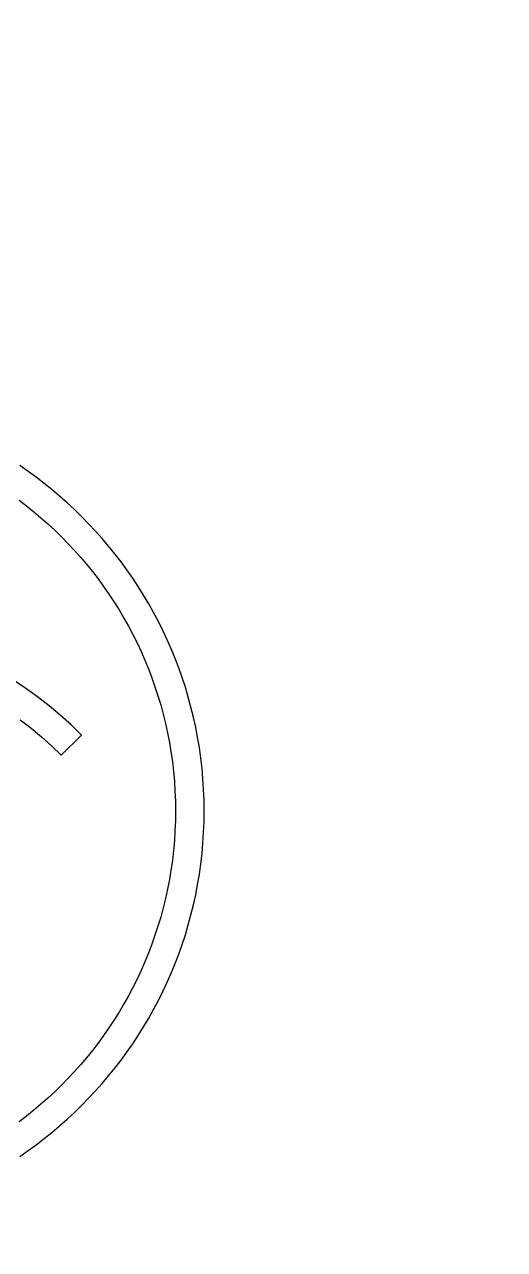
# Model space of a CAD drawing. Header units: inches. Extents: x -10 to 196, y -2 to 124.
# Drawn here: x 27.199 to 28.42, y 109.512 to 112.628 of the extents above; entities that cross this region are included whole.
import ezdxf

# ---------------------------------------------------------------- set-up
doc = ezdxf.new("R2010")
doc.units = ezdxf.units.IN
doc.layers.add('ZANO_R', color=7, linetype='Continuous', lineweight=0)
doc.layers.add('ZANO_W', color=1, linetype='Continuous', lineweight=0)
doc.styles.get("Standard").update_dxf_attribs({"font": 'arial.ttf'})
doc.dimstyles.new('amerykanie', dxfattribs={"dimtxt": 50, "dimasz": 50, "dimexe": 0.5, "dimexo": 0.5, "dimgap": 1, "dimtad": 1, "dimdec": 0, "dimzin": 0, "dimlunit": 5, "dimtxsty": 'Standard', "dimcen": 0.09, "dimclrd": 1, "dimclre": 1, "dimclrt": 1, "dimazin": 0, "dimtfac": 1, "dimtdec": 0, "dimtmove": 0, "dimatfit": 3, "dimfxl": 1, "dimtzin": 0, "dimarcsym": 1})

# ---------------------------------------------------------------- blocks, each defined once
blk = doc.blocks.new('*D387')
at = {"layer": 'ZANO_W', "color": 1, "lineweight": -2}
blk.add_arc((159.9897, 95.288), 5.9376, 93.97094, 170.33898, dxfattribs=at)
at = {"layer": 'ZANO_W', "color": 1}
for points in [[(159.576, 101.0448), (159.581, 101.3781), (160.5784, 101.1964)], [(153.9702, 96.2985), (154.3023, 96.2704), (154.052, 95.288)]]:
    blk.add_solid(points, dxfattribs=at)
at = {"layer": 'ZANO_W', "color": 1, "insert": (155.1052, 100.6833), "char_height": 1.625, "attachment_point": 5, "rotation": 42.155}
blk.add_mtext("95%%d41'", dxfattribs=at)

msp = doc.modelspace()

# ---------------------------------------------------------------- linework, layer by layer
at = {"layer": 'ZANO_R'}
for p, q in [((27.2081, 111.49153), (27.18707, 111.50608)), ((27.22876, 111.4765), (27.2081, 111.49153)), ((27.24904, 111.46099), (27.22876, 111.4765)), ((27.26893, 111.44501), (27.24904, 111.46099)), ((27.28843, 111.42857), (27.26893, 111.44501)), ((27.1851, 111.41821), (27.20399, 111.40376)), ((27.20399, 111.40376), (27.22252, 111.38888)), ((27.30752, 111.41168), (27.28843, 111.42857)), ((27.3262, 111.39434), (27.30752, 111.41168)), ((27.22252, 111.38888), (27.24067, 111.37357)), ((27.24067, 111.37357), (27.25846, 111.35783)), ((27.34446, 111.37657), (27.3262, 111.39434)), ((27.36229, 111.35836), (27.34446, 111.37657)), ((27.25846, 111.35783), (27.27585, 111.34169)), ((27.27585, 111.34169), (27.29286, 111.32513)), ((27.37968, 111.33974), (27.36229, 111.35836)), ((27.39663, 111.32071), (27.37968, 111.33974)), ((27.29286, 111.32513), (27.30947, 111.30818)), ((27.30947, 111.30818), (27.32566, 111.29084)), ((27.41312, 111.30127), (27.39663, 111.32071)), ((27.32566, 111.29084), (27.34145, 111.27311)), ((27.42915, 111.28144), (27.41312, 111.30127)), ((27.44471, 111.26122), (27.42915, 111.28144)), ((27.34145, 111.27311), (27.35681, 111.25501)), ((27.35681, 111.25501), (27.37174, 111.23654)), ((27.45978, 111.24063), (27.44471, 111.26122)), ((27.37174, 111.23654), (27.38622, 111.21771)), ((27.38622, 111.21771), (27.40027, 111.19853)), ((27.47437, 111.21966), (27.45978, 111.24063)), ((27.48847, 111.19834), (27.47437, 111.21966)), ((27.40027, 111.19853), (27.41385, 111.179)), ((27.50205, 111.17666), (27.48847, 111.19834)), ((27.41385, 111.179), (27.42698, 111.15914)), ((27.42698, 111.15914), (27.43963, 111.13895)), ((27.51513, 111.15464), (27.50205, 111.17666)), ((27.52768, 111.13228), (27.51513, 111.15464)), ((27.43963, 111.13895), (27.45181, 111.11845)), ((27.5397, 111.1096), (27.52768, 111.13228)), ((27.45181, 111.11845), (27.4635, 111.09762)), ((27.4635, 111.09762), (27.4747, 111.0765)), ((27.55119, 111.08659), (27.5397, 111.1096)), ((27.4747, 111.0765), (27.48539, 111.05507)), ((27.56212, 111.06328), (27.55119, 111.08659)), ((27.5725, 111.03966), (27.56212, 111.06328)), ((27.48539, 111.05507), (27.49558, 111.03336)), ((27.49558, 111.03336), (27.50525, 111.01137)), ((27.58232, 111.01575), (27.5725, 111.03966)), ((27.50525, 111.01137), (27.51439, 110.9891)), ((27.59156, 110.99156), (27.58232, 111.01575)), ((27.51439, 110.9891), (27.523, 110.96656)), ((27.523, 110.96656), (27.53107, 110.94377)), ((27.60023, 110.96709), (27.59156, 110.99156)), ((27.6083, 110.94235), (27.60023, 110.96709)), ((27.20226, 110.9394), (27.17148, 110.96009)), ((27.2323, 110.91765), (27.20226, 110.9394)), ((27.53107, 110.94377), (27.53859, 110.92073)), ((27.61578, 110.91734), (27.6083, 110.94235)), ((27.26156, 110.89488), (27.2323, 110.91765)), ((27.53859, 110.92073), (27.54555, 110.89744)), ((27.62265, 110.89209), (27.61578, 110.91734)), ((27.29001, 110.87109), (27.26156, 110.89488)), ((27.31762, 110.84633), (27.29001, 110.87109)), ((27.54555, 110.89744), (27.55195, 110.87393)), ((27.55195, 110.87393), (27.55778, 110.85018)), ((27.6289, 110.86659), (27.62265, 110.89209)), ((27.18838, 110.85954), (27.21564, 110.83833)), ((27.21564, 110.83833), (27.24214, 110.81618)), ((27.34435, 110.82063), (27.31762, 110.84633)), ((27.55778, 110.85018), (27.56303, 110.82622)), ((27.63454, 110.84086), (27.6289, 110.86659)), ((27.63954, 110.8149), (27.63454, 110.84086)), ((27.24214, 110.81618), (27.26785, 110.79312)), ((27.29275, 110.76918), (27.3442, 110.82048)), ((27.3442, 110.82048), (27.34435, 110.82063)), ((27.56303, 110.82622), (27.56768, 110.80204)), ((27.6439, 110.78873), (27.63954, 110.8149)), ((27.26785, 110.79312), (27.29275, 110.76918)), ((27.56768, 110.80204), (27.57175, 110.77766)), ((27.57175, 110.77766), (27.57521, 110.75309)), ((27.64762, 110.76234), (27.6439, 110.78873)), ((27.57521, 110.75309), (27.57805, 110.72832)), ((27.65068, 110.73575), (27.64762, 110.76234)), ((27.57805, 110.72832), (27.58028, 110.70338)), ((27.65307, 110.70897), (27.65068, 110.73575)), ((27.58028, 110.70338), (27.58189, 110.67827)), ((27.65479, 110.68201), (27.65307, 110.70897)), ((27.58189, 110.67827), (27.58285, 110.65299)), ((27.58285, 110.65299), (27.58318, 110.62755)), ((27.65583, 110.65486), (27.65479, 110.68201)), ((27.65617, 110.62755), (27.65583, 110.65486)), ((27.58318, 110.62755), (27.58285, 110.60212)), ((27.65583, 110.60024), (27.65617, 110.62755)), ((27.58285, 110.60212), (27.58189, 110.57684)), ((27.65479, 110.5731), (27.65583, 110.60024)), ((27.58189, 110.57684), (27.58028, 110.55173)), ((27.65307, 110.54614), (27.65479, 110.5731)), ((27.57805, 110.52678), (27.57521, 110.50202)), ((27.58028, 110.55173), (27.57805, 110.52678)), ((27.65068, 110.51935), (27.65307, 110.54614)), ((27.57521, 110.50202), (27.57175, 110.47745)), ((27.64762, 110.49277), (27.65068, 110.51935)), ((27.57175, 110.47745), (27.56768, 110.45307)), ((27.63954, 110.4402), (27.6439, 110.46638)), ((27.6439, 110.46638), (27.64762, 110.49277)), ((27.56768, 110.45307), (27.56303, 110.42889)), ((27.63454, 110.41425), (27.63954, 110.4402)), ((27.55778, 110.40493), (27.55195, 110.38118)), ((27.56303, 110.42889), (27.55778, 110.40493)), ((27.6289, 110.38851), (27.63454, 110.41425)), ((27.55195, 110.38118), (27.54555, 110.35766)), ((27.62265, 110.36302), (27.6289, 110.38851)), ((27.54555, 110.35766), (27.53859, 110.33438)), ((27.61578, 110.33776), (27.62265, 110.36302)), ((27.53107, 110.31134), (27.523, 110.28855)), ((27.53859, 110.33438), (27.53107, 110.31134)), ((27.60023, 110.28802), (27.6083, 110.31276)), ((27.6083, 110.31276), (27.61578, 110.33776)), ((27.523, 110.28855), (27.51439, 110.26601)), ((27.59156, 110.26355), (27.60023, 110.28802)), ((27.51439, 110.26601), (27.50525, 110.24374)), ((27.58232, 110.23935), (27.59156, 110.26355)), ((27.49558, 110.22175), (27.48539, 110.20004)), ((27.50525, 110.24374), (27.49558, 110.22175)), ((27.56212, 110.19183), (27.5725, 110.21544)), ((27.5725, 110.21544), (27.58232, 110.23935)), ((27.48539, 110.20004), (27.4747, 110.17861)), ((27.55119, 110.16851), (27.56212, 110.19183)), ((27.4635, 110.15748), (27.45181, 110.13666)), ((27.4747, 110.17861), (27.4635, 110.15748)), ((27.5397, 110.14551), (27.55119, 110.16851)), ((27.45181, 110.13666), (27.43963, 110.11615)), ((27.51513, 110.10047), (27.52768, 110.12283)), ((27.52768, 110.12283), (27.5397, 110.14551)), ((27.42698, 110.09596), (27.41385, 110.0761)), ((27.43963, 110.11615), (27.42698, 110.09596)), ((27.50205, 110.07845), (27.51513, 110.10047)), ((27.41385, 110.0761), (27.40027, 110.05658)), ((27.48847, 110.05677), (27.50205, 110.07845)), ((27.38622, 110.0374), (27.37174, 110.01857)), ((27.40027, 110.05658), (27.38622, 110.0374)), ((27.45978, 110.01448), (27.47437, 110.03544)), ((27.47437, 110.03544), (27.48847, 110.05677)), ((27.35681, 110.0001), (27.34145, 109.982)), ((27.37174, 110.01857), (27.35681, 110.0001)), ((27.44471, 109.99389), (27.45978, 110.01448)), ((27.34145, 109.982), (27.32566, 109.96427)), ((27.41312, 109.95384), (27.42915, 109.97367)), ((27.42915, 109.97367), (27.44471, 109.99389)), ((27.30947, 109.94693), (27.29286, 109.92998)), ((27.32566, 109.96427), (27.30947, 109.94693)), ((27.39663, 109.9344), (27.41312, 109.95384)), ((27.27585, 109.91342), (27.25846, 109.89727)), ((27.29286, 109.92998), (27.27585, 109.91342)), ((27.36229, 109.89674), (27.37968, 109.91537)), ((27.37968, 109.91537), (27.39663, 109.9344)), ((27.24067, 109.88154), (27.22252, 109.86623)), ((27.25846, 109.89727), (27.24067, 109.88154)), ((27.3262, 109.86077), (27.34446, 109.87854)), ((27.34446, 109.87854), (27.36229, 109.89674)), ((27.20399, 109.85135), (27.1851, 109.8369)), ((27.22252, 109.86623), (27.20399, 109.85135)), ((27.28843, 109.82653), (27.30752, 109.84343)), ((27.30752, 109.84343), (27.3262, 109.86077)), ((27.24904, 109.79411), (27.26893, 109.81009)), ((27.26893, 109.81009), (27.28843, 109.82653)), ((27.22876, 109.77861), (27.24904, 109.79411)), ((27.18707, 109.74903), (27.2081, 109.76357)), ((27.2081, 109.76357), (27.22876, 109.77861))]:
    msp.add_line(p, q, dxfattribs=at)

# ---------------------------------------------------------------- dimensions: what is measured, and where the dimension line sits
at = {"layer": 'ZANO_W'}
dim = msp.add_angular_dim_2l(base=(157.36756, 100.61533), line1=((2.04347, 95.28803), (194.03215, 95.28803)), line2=((159.99227, 95.31398), (161.71743, 112.62819)), dimstyle='amerykanie', override={"dimtxt": 1.625, "dimasz": 1, "dimgap": 0.5, "dimdec": 4, "dimaunit": 1, "dimadec": 1, "dimtdec": 4, "dimtmove": 1, "dimfrac": 2}, dxfattribs=at)
dim.commit()
dim.dimension.update_dxf_attribs({"geometry": '*D387', "text_midpoint": (155.10523, 100.68335)})

doc.saveas('drawing.dxf')
